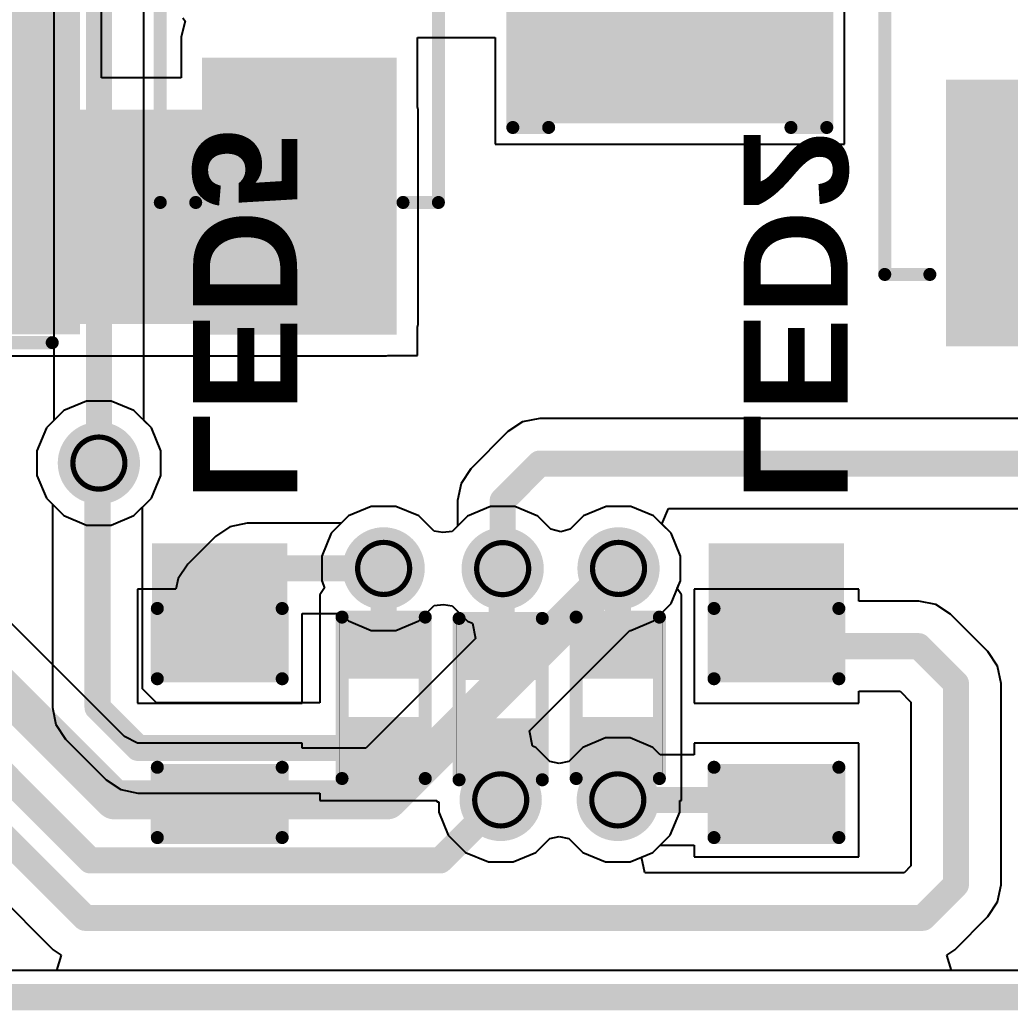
# Model space of a CAD drawing. Header units: inches. Extents: x -46 to 312, y 0 to 111.
# Drawn here: x -16.89 to -7.22, y -0.13 to 9.54 of the extents above; entities that cross this region are included whole.
import ezdxf

# ---------------------------------------------------------------- set-up
doc = ezdxf.new("R2010")
doc.units = ezdxf.units.IN
for name, color, linetype in [('Board Outline', 216, 'Continuous'), ('Bottom Layer', 5, 'Continuous'), ('Bottom Overlay', 54, 'Continuous'), ('Bottom Paste', 16, 'Continuous'), ('Bottom Solder', 6, 'Continuous'), ('Drill Drawing', 1, 'Continuous'), ('Top Layer', 1, 'Continuous'), ('Top Overlay', 2, 'Continuous'), ('Top Paste', 8, 'Continuous'), ('Top Solder', 216, 'Continuous'), ('Via Holes', 16, 'Continuous')]:
    doc.layers.add(name, color=color, linetype=linetype)
doc.styles.add('Arial_Bold', font='', dxfattribs={"height": 0.2})
doc.styles.get('Arial_Bold').set_extended_font_data('Arial', bold=True)

# ---------------------------------------------------------------- blocks, each defined once
blk = doc.blocks.new('CASE_D_10')
at = {"layer": 'Top Layer'}
for points in [[(-4.24999912, 1.44999964), (-1.84999884, 1.44999964), (-1.84999884, -1.44999964), (-4.24999912, -1.44999964)], [(1.84999884, 1.44999964), (4.24999912, 1.44999964), (4.24999912, -1.44999964), (1.84999884, -1.44999964)]]:
    blk.add_hatch(color=1, dxfattribs=at).paths.add_polyline_path(points)
at = {"layer": 'Top Paste'}
for points in [[(-4.24999912, 1.44999964), (-1.84999884, 1.44999964), (-1.84999884, -1.44999964), (-4.24999912, -1.44999964)], [(1.84999884, 1.44999964), (4.24999912, 1.44999964), (4.24999912, -1.44999964), (1.84999884, -1.44999964)]]:
    blk.add_hatch(color=8, dxfattribs=at).paths.add_polyline_path(points)
at = {"layer": 'Top Solder'}
for points in [[(-4.351599119999999, 1.55159964), (-1.74839884, 1.55159964), (-1.74839884, -1.55159964), (-4.351599119999999, -1.55159964)], [(1.74839884, 1.55159964), (4.351599119999999, 1.55159964), (4.351599119999999, -1.55159964), (1.74839884, -1.55159964)]]:
    blk.add_hatch(color=216, dxfattribs=at).paths.add_polyline_path(points)
at = {"layer": 'Top Overlay', "const_width": 0.127}
for points in [[(-4.2926, 1.651), (-4.2926, 2.3876)], [(3.65000032, 2.15000078), (-3.65000032, 2.15000078)], [(-3.65000032, 1.70939968), (-3.65000032, 2.15000078)], [(3.65000032, 1.70939968), (3.65000032, 2.15000078)], [(-3.8608, 2.0066), (-4.699, 2.0066)], [(-3.65000032, -2.15000078), (-3.65000032, -1.70939968)], [(3.65000032, -2.15000078), (3.65000032, -1.70939968)], [(3.65000032, -2.15000078), (-3.65000032, -2.15000078)]]:
    blk.add_lwpolyline(points, dxfattribs=at)
at = {"layer": 'Top Overlay', "const_width": 0.0635}
for points in [[(-4.32435, 2.3876, 1), (-4.26085, 2.3876, 1)], [(-3.681750319999999, 2.15000078, 1), (-3.61825032, 2.15000078, 1)], [(-3.681750319999999, 2.15000078, 1), (-3.61825032, 2.15000078, 1)], [(3.61825032, 2.15000078, 1), (3.681750319999999, 2.15000078, 1)], [(3.61825032, 2.15000078, 1), (3.681750319999999, 2.15000078, 1)], [(-4.73075, 2.0066, 1), (-4.667249999999999, 2.0066, 1)], [(-3.89255, 2.0066, 1), (-3.82905, 2.0066, 1)], [(-3.681750319999999, 1.70939968, 1), (-3.61825032, 1.70939968, 1)], [(3.61825032, 1.70939968, 1), (3.681750319999999, 1.70939968, 1)], [(-4.32435, 1.651, 1), (-4.26085, 1.651, 1)], [(-3.681750319999999, -1.70939968, 1), (-3.61825032, -1.70939968, 1)], [(3.61825032, -1.70939968, 1), (3.681750319999999, -1.70939968, 1)], [(-3.681750319999999, -2.15000078, 1), (-3.61825032, -2.15000078, 1)], [(-3.681750319999999, -2.15000078, 1), (-3.61825032, -2.15000078, 1)], [(3.61825032, -2.15000078, 1), (3.681750319999999, -2.15000078, 1)], [(3.61825032, -2.15000078, 1), (3.681750319999999, -2.15000078, 1)]]:
    blk.add_lwpolyline(points, format="xyb", close=True, dxfattribs=at)
blk = doc.blocks.new('R___0402_12')
at = {"layer": 'Top Layer'}
for points in [[(-0.6985, -0.3175), (-0.6985, 0.3174999999999999), (-0.2413000000000001, 0.3175), (-0.2412999999999999, -0.3174999999999999)], [(0.2413000000000001, -0.3175), (0.2412999999999999, 0.3174999999999999), (0.6985, 0.3175), (0.6985, -0.3174999999999999)]]:
    blk.add_hatch(color=1, dxfattribs=at).paths.add_polyline_path(points)
at = {"layer": 'Top Paste'}
for points in [[(-0.6985, -0.3175), (-0.6985, 0.3174999999999999), (-0.2413000000000001, 0.3175), (-0.2412999999999999, -0.3174999999999999)], [(0.2413000000000001, -0.3175), (0.2412999999999999, 0.3174999999999999), (0.6985, 0.3175), (0.6985, -0.3174999999999999)]]:
    blk.add_hatch(color=8, dxfattribs=at).paths.add_polyline_path(points)
at = {"layer": 'Top Solder'}
for points in [[(-0.75350116, -0.3725011600000001), (-0.75350116, 0.3725011599999999), (-0.18629884, 0.3725011600000001), (-0.1862988399999999, -0.3725011599999999)], [(0.18629884, -0.3725011600000001), (0.1862988399999999, 0.3725011599999999), (0.75350116, 0.3725011600000001), (0.75350116, -0.3725011599999999)]]:
    blk.add_hatch(color=216, dxfattribs=at).paths.add_polyline_path(points)
at = {"layer": 'Top Overlay'}
for points, const_width in [([(-0.7874, -0.4064), (-0.7874, 0.4064)], 0.127), ([(0.7874, 0.4064), (-0.7874, 0.4064)], 0.127), ([(0.7874, -0.4064), (0.7874, 0.4064)], 0.127), ([(0.7874, -0.4064), (-0.7874, -0.4064)], 0.127), ([(0.8128, -0.4318), (-0.8128, -0.4318)], 0.0032258)]:
    blk.add_lwpolyline(points, dxfattribs=dict(at, const_width=const_width))
for points, const_width in [([(-0.8191499999999999, 0.4064, 1), (-0.7556499999999999, 0.4064, 1)], 0.0635), ([(-0.8191499999999999, 0.4064, 1), (-0.7556499999999999, 0.4064, 1)], 0.0635), ([(0.7556499999999999, 0.4064, 1), (0.8191499999999999, 0.4064, 1)], 0.0635), ([(0.7556499999999999, 0.4064, 1), (0.8191499999999999, 0.4064, 1)], 0.0635), ([(-0.8191499999999999, -0.4064, 1), (-0.7556499999999999, -0.4064, 1)], 0.0635), ([(-0.8191499999999999, -0.4064, 1), (-0.7556499999999999, -0.4064, 1)], 0.0635), ([(0.7556499999999999, -0.4064, 1), (0.8191499999999999, -0.4064, 1)], 0.0635), ([(0.7556499999999999, -0.4064, 1), (0.8191499999999999, -0.4064, 1)], 0.0635), ([(-0.81360518, -0.4318, 1), (-0.8119948199999999, -0.4318, 1)], 0.0016129), ([(0.8119948199999999, -0.4318, 1), (0.81360518, -0.4318, 1)], 0.0016129)]:
    blk.add_lwpolyline(points, format="xyb", close=True, dxfattribs=dict(at, const_width=const_width))
blk = doc.blocks.new('R___0402_30')
at = {"layer": 'Top Layer'}
for points in [[(-0.6985, -0.3175), (-0.6985, 0.3175), (-0.2412999999999999, 0.3175), (-0.2413, -0.3175)], [(0.2412999999999999, -0.3175), (0.2413, 0.3175), (0.6985, 0.3175), (0.6985, -0.3175)]]:
    blk.add_hatch(color=1, dxfattribs=at).paths.add_polyline_path(points)
at = {"layer": 'Top Paste'}
for points in [[(-0.6985, -0.3175), (-0.6985, 0.3175), (-0.2412999999999999, 0.3175), (-0.2413, -0.3175)], [(0.2412999999999999, -0.3175), (0.2413, 0.3175), (0.6985, 0.3175), (0.6985, -0.3175)]]:
    blk.add_hatch(color=8, dxfattribs=at).paths.add_polyline_path(points)
at = {"layer": 'Top Solder'}
for points in [[(-0.75350116, -0.37250116), (-0.75350116, 0.37250116), (-0.1862988399999999, 0.37250116), (-0.18629884, -0.37250116)], [(0.1862988399999999, -0.37250116), (0.18629884, 0.37250116), (0.75350116, 0.37250116), (0.75350116, -0.37250116)]]:
    blk.add_hatch(color=216, dxfattribs=at).paths.add_polyline_path(points)
at = {"layer": 'Top Overlay'}
for points, const_width in [([(-0.7874, 0.4064), (0.7874, 0.4064)], 0.127), ([(-0.7874, 0.4064), (-0.7874, -0.4064)], 0.127), ([(0.7874, 0.4064), (0.7874, -0.4064)], 0.127), ([(-0.7874, -0.4064), (0.7874, -0.4064)], 0.127), ([(-0.8128, -0.4318), (0.8128, -0.4318)], 0.0032258)]:
    blk.add_lwpolyline(points, dxfattribs=dict(at, const_width=const_width))
for points, const_width in [([(-0.8191499999999999, 0.4064, 1), (-0.7556499999999999, 0.4064, 1)], 0.0635), ([(-0.8191499999999999, 0.4064, 1), (-0.7556499999999999, 0.4064, 1)], 0.0635), ([(0.7556499999999999, 0.4064, 1), (0.8191499999999999, 0.4064, 1)], 0.0635), ([(0.7556499999999999, 0.4064, 1), (0.8191499999999999, 0.4064, 1)], 0.0635), ([(-0.8191499999999999, -0.4064, 1), (-0.7556499999999999, -0.4064, 1)], 0.0635), ([(-0.8191499999999999, -0.4064, 1), (-0.7556499999999999, -0.4064, 1)], 0.0635), ([(0.7556499999999999, -0.4064, 1), (0.8191499999999999, -0.4064, 1)], 0.0635), ([(0.7556499999999999, -0.4064, 1), (0.8191499999999999, -0.4064, 1)], 0.0635), ([(-0.81360518, -0.4318, 1), (-0.8119948199999999, -0.4318, 1)], 0.0016129), ([(0.8119948199999999, -0.4318, 1), (0.81360518, -0.4318, 1)], 0.0016129)]:
    blk.add_lwpolyline(points, format="xyb", close=True, dxfattribs=dict(at, const_width=const_width))
blk = doc.blocks.new('R___0402_32')
at = {"layer": 'Top Layer'}
for points in [[(-0.6985, -0.3175), (-0.6985, 0.3174999999999999), (-0.2413000000000001, 0.3175), (-0.2412999999999999, -0.3174999999999999)], [(0.2413000000000001, -0.3175), (0.2412999999999999, 0.3174999999999999), (0.6985, 0.3175), (0.6985, -0.3174999999999999)]]:
    blk.add_hatch(color=1, dxfattribs=at).paths.add_polyline_path(points)
at = {"layer": 'Top Paste'}
for points in [[(-0.6985, -0.3175), (-0.6985, 0.3174999999999999), (-0.2413000000000001, 0.3175), (-0.2412999999999999, -0.3174999999999999)], [(0.2413000000000001, -0.3175), (0.2412999999999999, 0.3174999999999999), (0.6985, 0.3175), (0.6985, -0.3174999999999999)]]:
    blk.add_hatch(color=8, dxfattribs=at).paths.add_polyline_path(points)
at = {"layer": 'Top Solder'}
for points in [[(-0.75350116, -0.3725011600000001), (-0.75350116, 0.3725011599999999), (-0.18629884, 0.3725011600000001), (-0.1862988399999999, -0.3725011599999999)], [(0.18629884, -0.3725011600000001), (0.1862988399999999, 0.3725011599999999), (0.75350116, 0.3725011600000001), (0.75350116, -0.3725011599999999)]]:
    blk.add_hatch(color=216, dxfattribs=at).paths.add_polyline_path(points)
at = {"layer": 'Top Overlay'}
for points, const_width in [([(-0.7874, -0.4064), (-0.7874, 0.4064)], 0.127), ([(0.7874, 0.4064), (-0.7874, 0.4064)], 0.127), ([(0.7874, -0.4064), (0.7874, 0.4064)], 0.127), ([(0.7874, -0.4064), (-0.7874, -0.4064)], 0.127), ([(0.8128, -0.4318), (-0.8128, -0.4318)], 0.0032258)]:
    blk.add_lwpolyline(points, dxfattribs=dict(at, const_width=const_width))
for points, const_width in [([(-0.8191499999999999, 0.4064, 1), (-0.7556499999999999, 0.4064, 1)], 0.0635), ([(-0.8191499999999999, 0.4064, 1), (-0.7556499999999999, 0.4064, 1)], 0.0635), ([(0.7556499999999999, 0.4064, 1), (0.8191499999999999, 0.4064, 1)], 0.0635), ([(0.7556499999999999, 0.4064, 1), (0.8191499999999999, 0.4064, 1)], 0.0635), ([(-0.8191499999999999, -0.4064, 1), (-0.7556499999999999, -0.4064, 1)], 0.0635), ([(-0.8191499999999999, -0.4064, 1), (-0.7556499999999999, -0.4064, 1)], 0.0635), ([(0.7556499999999999, -0.4064, 1), (0.8191499999999999, -0.4064, 1)], 0.0635), ([(0.7556499999999999, -0.4064, 1), (0.8191499999999999, -0.4064, 1)], 0.0635), ([(-0.81360518, -0.4318, 1), (-0.8119948199999999, -0.4318, 1)], 0.0016129), ([(0.8119948199999999, -0.4318, 1), (0.81360518, -0.4318, 1)], 0.0016129)]:
    blk.add_lwpolyline(points, format="xyb", close=True, dxfattribs=dict(at, const_width=const_width))
blk = doc.blocks.new('LED_0603_B_38')
at = {"layer": 'Bottom Layer'}
for points in [[(-0.999998, 0.5000002699999999), (-0.499999, 0.5000002699999999), (-0.499999, -0.5000002699999999), (-0.999998, -0.5000002699999999)], [(0.50000154, 0.5000002699999999), (1.00000054, 0.5000002699999999), (1.00000054, -0.5000002699999999), (0.50000154, -0.5000002699999999)]]:
    blk.add_hatch(color=5, dxfattribs=at).paths.add_polyline_path(points)
at = {"layer": 'Bottom Overlay'}
blk.add_hatch(color=54, dxfattribs=at).paths.add_polyline_path([(1.11758476, -0.66039746), (1.75257968, -0.66039746), (1.75257968, 0.66040254), (1.11758476, 0.66040254)])
at = {"layer": 'Bottom Paste'}
for points in [[(-0.999998, 0.5000002699999999), (-0.499999, 0.5000002699999999), (-0.499999, -0.5000002699999999), (-0.999998, -0.5000002699999999)], [(0.50000154, 0.5000002699999999), (1.00000054, 0.5000002699999999), (1.00000054, -0.5000002699999999), (0.50000154, -0.5000002699999999)]]:
    blk.add_hatch(color=16, dxfattribs=at).paths.add_polyline_path(points)
at = {"layer": 'Bottom Solder'}
for points in [[(-1.101598, 0.6016002699999999), (-0.398399, 0.6016002699999999), (-0.398399, -0.6016002699999999), (-1.101598, -0.6016002699999999)], [(0.39840154, 0.6016002699999999), (1.10160054, 0.6016002699999999), (1.10160054, -0.6016002699999999), (0.39840154, -0.6016002699999999)]]:
    blk.add_hatch(color=6, dxfattribs=at).paths.add_polyline_path(points)
at = {"layer": 'Bottom Overlay', "const_width": 0.127}
for points in [[(-1.1176, 0.6096), (-0.4318, 0.6096)], [(-1.1176, 0.6096), (-1.1176, -0.6096)], [(0.4318, 0.6096), (1.11760254, 0.6096)], [(1.11760254, 0.6096), (1.11760254, -0.6096)], [(-1.1176, -0.6096), (-0.4318, -0.6096)], [(0.4318, -0.6096), (1.11760254, -0.6096)]]:
    blk.add_lwpolyline(points, dxfattribs=at)
at = {"layer": 'Bottom Overlay', "const_width": 0.0635}
for points in [[(-1.14935, 0.6096, 1), (-1.08585, 0.6096, 1)], [(-1.14935, 0.6096, 1), (-1.08585, 0.6096, 1)], [(-0.46355, 0.6096, 1), (-0.40005, 0.6096, 1)], [(0.40005, 0.6096, 1), (0.46355, 0.6096, 1)], [(1.08585254, 0.6096, 1), (1.14935254, 0.6096, 1)], [(1.08585254, 0.6096, 1), (1.14935254, 0.6096, 1)], [(-1.14935, -0.6096, 1), (-1.08585, -0.6096, 1)], [(-1.14935, -0.6096, 1), (-1.08585, -0.6096, 1)], [(-0.46355, -0.6096, 1), (-0.40005, -0.6096, 1)], [(0.40005, -0.6096, 1), (0.46355, -0.6096, 1)], [(1.08585254, -0.6096, 1), (1.14935254, -0.6096, 1)], [(1.08585254, -0.6096, 1), (1.14935254, -0.6096, 1)]]:
    blk.add_lwpolyline(points, format="xyb", close=True, dxfattribs=at)
blk = doc.blocks.new('LED_0603_B_41')
at = {"layer": 'Bottom Layer'}
for points in [[(-0.999998, 0.5000002699999999), (-0.499999, 0.5000002699999999), (-0.499999, -0.5000002699999999), (-0.999998, -0.5000002699999999)], [(0.50000154, 0.5000002699999999), (1.00000054, 0.5000002699999999), (1.00000054, -0.5000002699999999), (0.50000154, -0.5000002699999999)]]:
    blk.add_hatch(color=5, dxfattribs=at).paths.add_polyline_path(points)
at = {"layer": 'Bottom Overlay'}
blk.add_hatch(color=54, dxfattribs=at).paths.add_polyline_path([(1.11759492, -0.66040762), (1.75258984, -0.66040762), (1.75258984, 0.66039238), (1.11759492, 0.66039238)])
at = {"layer": 'Bottom Paste'}
for points in [[(-0.999998, 0.5000002699999999), (-0.499999, 0.5000002699999999), (-0.499999, -0.5000002699999999), (-0.999998, -0.5000002699999999)], [(0.50000154, 0.5000002699999999), (1.00000054, 0.5000002699999999), (1.00000054, -0.5000002699999999), (0.50000154, -0.5000002699999999)]]:
    blk.add_hatch(color=16, dxfattribs=at).paths.add_polyline_path(points)
at = {"layer": 'Bottom Solder'}
for points in [[(-1.101598, 0.6016002699999999), (-0.398399, 0.6016002699999999), (-0.398399, -0.6016002699999999), (-1.101598, -0.6016002699999999)], [(0.39840154, 0.6016002699999999), (1.10160054, 0.6016002699999999), (1.10160054, -0.6016002699999999), (0.39840154, -0.6016002699999999)]]:
    blk.add_hatch(color=6, dxfattribs=at).paths.add_polyline_path(points)
at = {"layer": 'Bottom Overlay', "const_width": 0.127}
for points in [[(-1.1176, 0.6096), (-0.4318, 0.6096)], [(-1.1176, 0.6096), (-1.1176, -0.6096)], [(0.4318, 0.6096), (1.11760254, 0.6096)], [(1.11760254, 0.6096), (1.11760254, -0.6096)], [(-1.1176, -0.6096), (-0.4318, -0.6096)], [(0.4318, -0.6096), (1.11760254, -0.6096)]]:
    blk.add_lwpolyline(points, dxfattribs=at)
at = {"layer": 'Bottom Overlay', "const_width": 0.0635}
for points in [[(-1.14935, 0.6096, 1), (-1.08585, 0.6096, 1)], [(-1.14935, 0.6096, 1), (-1.08585, 0.6096, 1)], [(-0.46355, 0.6096, 1), (-0.40005, 0.6096, 1)], [(0.40005, 0.6096, 1), (0.46355, 0.6096, 1)], [(1.08585254, 0.6096, 1), (1.14935254, 0.6096, 1)], [(1.08585254, 0.6096, 1), (1.14935254, 0.6096, 1)], [(-1.14935, -0.6096, 1), (-1.08585, -0.6096, 1)], [(-1.14935, -0.6096, 1), (-1.08585, -0.6096, 1)], [(-0.46355, -0.6096, 1), (-0.40005, -0.6096, 1)], [(0.40005, -0.6096, 1), (0.46355, -0.6096, 1)], [(1.08585254, -0.6096, 1), (1.14935254, -0.6096, 1)], [(1.08585254, -0.6096, 1), (1.14935254, -0.6096, 1)]]:
    blk.add_lwpolyline(points, format="xyb", close=True, dxfattribs=at)
blk = doc.blocks.new('SPH4012H4R7MT_44')
at = {"layer": 'Top Layer'}
for points in [[(-2.04999717, 1.85000011), (-0.94999683, 1.85000011), (-0.94999683, -1.85000011), (-2.04999717, -1.85000011)], [(0.95000191, 1.85000011), (2.05000225, 1.85000011), (2.05000225, -1.85000011), (0.95000191, -1.85000011)]]:
    blk.add_hatch(color=1, dxfattribs=at).paths.add_polyline_path(points)
at = {"layer": 'Top Paste'}
for points in [[(-2.04999717, 1.85000011), (-0.94999683, 1.85000011), (-0.94999683, -1.85000011), (-2.04999717, -1.85000011)], [(0.95000191, 1.85000011), (2.05000225, 1.85000011), (2.05000225, -1.85000011), (0.95000191, -1.85000011)]]:
    blk.add_hatch(color=8, dxfattribs=at).paths.add_polyline_path(points)
at = {"layer": 'Top Solder'}
for points in [[(-2.15159717, 1.95160011), (-0.8483968299999999, 1.95160011), (-0.8483968299999999, -1.95160011), (-2.15159717, -1.95160011)], [(0.8484019099999999, 1.95160011), (2.15160225, 1.95160011), (2.15160225, -1.95160011), (0.8484019099999999, -1.95160011)]]:
    blk.add_hatch(color=216, dxfattribs=at).paths.add_polyline_path(points)
at = {"layer": 'Top Overlay', "const_width": 0.127}
for points in [[(-1.87959746, 2.032), (1.87960254, 2.032)], [(-1.87959746, -2.032), (1.87960254, -2.032)]]:
    blk.add_lwpolyline(points, dxfattribs=at)
at = {"layer": 'Top Overlay', "const_width": 0.0635}
for points in [[(-1.91134746, 2.032, 1), (-1.84784746, 2.032, 1)], [(1.84785254, 2.032, 1), (1.91135254, 2.032, 1)], [(-1.91134746, -2.032, 1), (-1.84784746, -2.032, 1)], [(1.84785254, -2.032, 1), (1.91135254, -2.032, 1)]]:
    blk.add_lwpolyline(points, format="xyb", close=True, dxfattribs=at)
blk = doc.blocks.new('SMA_DO_214AC__48')
at = {"layer": 'Top Layer'}
for points in [[(-2.69999841, 1.39999974), (-1.09999907, 1.39999974), (-1.09999907, -1.39999974), (-2.69999841, -1.39999974)], [(1.10000161, 1.39999974), (2.70000095, 1.39999974), (2.70000095, -1.39999974), (1.10000161, -1.39999974)]]:
    blk.add_hatch(color=1, dxfattribs=at).paths.add_polyline_path(points)
at = {"layer": 'Top Overlay'}
blk.add_hatch(color=2, dxfattribs=at).paths.add_polyline_path([(-3.99198846, -1.59993076), (-2.82499054, -1.59993076), (-2.82499054, 1.60006792), (-3.99198846, 1.60006792)])
at = {"layer": 'Top Paste'}
for points in [[(-2.69999841, 1.39999974), (-1.09999907, 1.39999974), (-1.09999907, -1.39999974), (-2.69999841, -1.39999974)], [(1.10000161, 1.39999974), (2.70000095, 1.39999974), (2.70000095, -1.39999974), (1.10000161, -1.39999974)]]:
    blk.add_hatch(color=8, dxfattribs=at).paths.add_polyline_path(points)
at = {"layer": 'Top Solder'}
for points in [[(-2.80159841, 1.50159974), (-0.99839907, 1.50159974), (-0.99839907, -1.50159974), (-2.80159841, -1.50159974)], [(0.9984016099999999, 1.50159974), (2.80160095, 1.50159974), (2.80160095, -1.50159974), (0.9984016099999999, -1.50159974)]]:
    blk.add_hatch(color=216, dxfattribs=at).paths.add_polyline_path(points)
at = {"layer": 'Top Overlay', "const_width": 0.127}
for points in [[(2.84229048, 1.53270966), (-2.98315126, 1.53270966)], [(2.84229048, 1.18270782), (2.84229048, 1.53270966)], [(2.84229048, -1.53270966), (2.84229048, -1.18270782)], [(2.84229048, -1.53270966), (-2.98315126, -1.53270966)]]:
    blk.add_lwpolyline(points, dxfattribs=at)
at = {"layer": 'Top Overlay', "const_width": 0.0635}
for points in [[(-3.01490126, 1.53270966, 1), (-2.95140126, 1.53270966, 1)], [(2.81054048, 1.53270966, 1), (2.87404048, 1.53270966, 1)], [(2.81054048, 1.53270966, 1), (2.87404048, 1.53270966, 1)], [(2.81054048, 1.18270782, 1), (2.87404048, 1.18270782, 1)], [(2.81054048, -1.18270782, 1), (2.87404048, -1.18270782, 1)], [(-3.01490126, -1.53270966, 1), (-2.95140126, -1.53270966, 1)], [(2.81054048, -1.53270966, 1), (2.87404048, -1.53270966, 1)], [(2.81054048, -1.53270966, 1), (2.87404048, -1.53270966, 1)]]:
    blk.add_lwpolyline(points, format="xyb", close=True, dxfattribs=at)
blk = doc.blocks.new('SMA_50')
at = {"layer": 'Top Layer'}
for points in [[(-3.24999858, 0.84999957), (-0.7499985, 0.84999957), (-0.7499985, -0.84999957), (-3.24999858, -0.84999957)], [(0.75000104, 0.84999957), (3.25000112, 0.84999957), (3.25000112, -0.84999957), (0.75000104, -0.84999957)]]:
    blk.add_hatch(color=1, dxfattribs=at).paths.add_polyline_path(points)
at = {"layer": 'Top Overlay'}
for points in [[(-4.444949199999999, -1.42160752), (-3.27795128, -1.42160752), (-3.27795128, 1.42192248), (-4.444949199999999, 1.42192248)], [(-3.299927359999999, 0.92396564), (-2.59592572, 0.92396564), (-2.59592572, 1.42185136), (-3.299927359999999, 1.42185136)], [(-3.299927359999999, -1.421892), (-2.59592572, -1.421892), (-2.59592572, -0.92400628), (-3.299927359999999, -0.92400628)]]:
    blk.add_hatch(color=2, dxfattribs=at).paths.add_polyline_path(points)
at = {"layer": 'Top Paste'}
for points in [[(-3.24999858, 0.84999957), (-0.7499985, 0.84999957), (-0.7499985, -0.84999957), (-3.24999858, -0.84999957)], [(0.75000104, 0.84999957), (3.25000112, 0.84999957), (3.25000112, -0.84999957), (0.75000104, -0.84999957)]]:
    blk.add_hatch(color=8, dxfattribs=at).paths.add_polyline_path(points)
at = {"layer": 'Top Solder'}
for points in [[(-3.35159858, 0.95159957), (-0.6483985, 0.95159957), (-0.6483985, -0.95159957), (-3.35159858, -0.95159957)], [(0.64840104, 0.95159957), (3.35160112, 0.95159957), (3.35160112, -0.95159957), (0.64840104, -0.95159957)]]:
    blk.add_hatch(color=216, dxfattribs=at).paths.add_polyline_path(points)
at = {"layer": 'Top Overlay', "const_width": 0.127}
for points in [[(2.06121, 1.35770874), (-2.65811, 1.35770874)], [(2.06121, 1.01219), (2.06121, 1.35770874)], [(2.06121, -1.35770874), (2.06121, -1.01219)], [(2.06121, -1.35770874), (-2.65811, -1.35770874)]]:
    blk.add_lwpolyline(points, dxfattribs=at)
at = {"layer": 'Top Overlay', "const_width": 0.0635}
for points in [[(-2.68986, 1.35770874, 1), (-2.62636, 1.35770874, 1)], [(2.02946, 1.35770874, 1), (2.09296, 1.35770874, 1)], [(2.02946, 1.35770874, 1), (2.09296, 1.35770874, 1)], [(2.02946, 1.01219, 1), (2.09296, 1.01219, 1)], [(2.02946, -1.01219, 1), (2.09296, -1.01219, 1)], [(-2.68986, -1.35770874, 1), (-2.62636, -1.35770874, 1)], [(2.02946, -1.35770874, 1), (2.09296, -1.35770874, 1)], [(2.02946, -1.35770874, 1), (2.09296, -1.35770874, 1)]]:
    blk.add_lwpolyline(points, format="xyb", close=True, dxfattribs=at)

msp = doc.modelspace()

# ---------------------------------------------------------------- hatches: boundary and pattern name
at = {"layer": 'Bottom Layer'}
h = msp.add_hatch(color=5, dxfattribs=at)
edge = h.paths.add_edge_path()
edge.add_arc((-16.11548212, 5.21135356), 0.2999994, 0, 360)
h = msp.add_hatch(color=5, dxfattribs=at)
edge = h.paths.add_edge_path()
edge.add_arc((-13.335, 4.18338508), 0.2999994, 0, 360)
h = msp.add_hatch(color=5, dxfattribs=at)
edge = h.paths.add_edge_path()
edge.add_arc((-12.17290428, 4.18143436), 0.2999994, 0, 360)
h = msp.add_hatch(color=5, dxfattribs=at)
edge = h.paths.add_edge_path()
edge.add_arc((-11.04159844, 4.18338508), 0.2999994, 0, 360)
h = msp.add_hatch(color=5, dxfattribs=at)
edge = h.paths.add_edge_path()
edge.add_arc((-12.192, 1.92491868), 0.2999994, 0, 360)
h = msp.add_hatch(color=5, dxfattribs=at)
edge = h.paths.add_edge_path()
edge.add_arc((-11.04890348, 1.92491868), 0.2999994, 0, 360)
at = {"layer": 'Bottom Solder'}
h = msp.add_hatch(color=6, dxfattribs=at)
edge = h.paths.add_edge_path()
edge.add_arc((-16.11548212, 5.21135356), 0.4015993999999999, 0, 360)
h = msp.add_hatch(color=6, dxfattribs=at)
edge = h.paths.add_edge_path()
edge.add_arc((-13.335, 4.18338508), 0.4015993999999999, 0, 360)
h = msp.add_hatch(color=6, dxfattribs=at)
edge = h.paths.add_edge_path()
edge.add_arc((-12.17290428, 4.18143436), 0.4015993999999999, 0, 360)
h = msp.add_hatch(color=6, dxfattribs=at)
edge = h.paths.add_edge_path()
edge.add_arc((-11.04159844, 4.18338508), 0.4015993999999999, 0, 360)
h = msp.add_hatch(color=6, dxfattribs=at)
edge = h.paths.add_edge_path()
edge.add_arc((-12.192, 1.92491868), 0.4015993999999999, 0, 360)
h = msp.add_hatch(color=6, dxfattribs=at)
edge = h.paths.add_edge_path()
edge.add_arc((-11.04890348, 1.92491868), 0.4015993999999999, 0, 360)
at = {"layer": 'Top Layer'}
for points in [[(-17.88261346, 6.56830538), (-16.40059966, 6.56830538), (-16.40059966, 11.76596326), (-17.88261346, 11.76596326)], [(-7.742174, 6.454978199999999), (4.74292676, 6.454978199999999), (4.74292676, 8.85202192), (-7.742174, 8.85202192)], [(-17.88261346, 6.56830538), (-13.30800234, 6.56830538), (-13.30800234, 8.65890318), (-17.88261346, 8.65890318)]]:
    msp.add_hatch(color=1, dxfattribs=at).paths.add_polyline_path(points)
h = msp.add_hatch(color=1, dxfattribs=at)
edge = h.paths.add_edge_path()
edge.add_arc((-16.11548212, 5.21135356), 0.2999994, 0, 360)
h = msp.add_hatch(color=1, dxfattribs=at)
edge = h.paths.add_edge_path()
edge.add_arc((-13.335, 4.18338508), 0.2999994, 0, 360)
h = msp.add_hatch(color=1, dxfattribs=at)
edge = h.paths.add_edge_path()
edge.add_arc((-12.17290428, 4.18143436), 0.2999994, 0, 360)
h = msp.add_hatch(color=1, dxfattribs=at)
edge = h.paths.add_edge_path()
edge.add_arc((-11.04159844, 4.18338508), 0.2999994, 0, 360)
h = msp.add_hatch(color=1, dxfattribs=at)
edge = h.paths.add_edge_path()
edge.add_arc((-12.192, 1.92491868), 0.2999994, 0, 360)
h = msp.add_hatch(color=1, dxfattribs=at)
edge = h.paths.add_edge_path()
edge.add_arc((-11.04890348, 1.92491868), 0.2999994, 0, 360)
at = {"layer": 'Top Solder'}
h = msp.add_hatch(color=216, dxfattribs=at)
edge = h.paths.add_edge_path()
edge.add_arc((-16.11548212, 5.21135356), 0.4015993999999999, 0, 360)
h = msp.add_hatch(color=216, dxfattribs=at)
edge = h.paths.add_edge_path()
edge.add_arc((-13.335, 4.18338508), 0.4015993999999999, 0, 360)
h = msp.add_hatch(color=216, dxfattribs=at)
edge = h.paths.add_edge_path()
edge.add_arc((-12.17290428, 4.18143436), 0.4015993999999999, 0, 360)
h = msp.add_hatch(color=216, dxfattribs=at)
edge = h.paths.add_edge_path()
edge.add_arc((-11.04159844, 4.18338508), 0.4015993999999999, 0, 360)
h = msp.add_hatch(color=216, dxfattribs=at)
edge = h.paths.add_edge_path()
edge.add_arc((-12.192, 1.92491868), 0.4015993999999999, 0, 360)
h = msp.add_hatch(color=216, dxfattribs=at)
edge = h.paths.add_edge_path()
edge.add_arc((-11.04890348, 1.92491868), 0.4015993999999999, 0, 360)
at = {"layer": 'Via Holes'}
h = msp.add_hatch(color=7, dxfattribs=at)
edge = h.paths.add_edge_path()
edge.add_arc((-16.11548212, 5.21135356), 0.1499997, 0, 360)
h = msp.add_hatch(color=7, dxfattribs=at)
edge = h.paths.add_edge_path()
edge.add_arc((-13.335, 4.18338508), 0.1499997, 0, 360)
h = msp.add_hatch(color=7, dxfattribs=at)
edge = h.paths.add_edge_path()
edge.add_arc((-12.17290428, 4.18143436), 0.1499997, 0, 360)
h = msp.add_hatch(color=7, dxfattribs=at)
edge = h.paths.add_edge_path()
edge.add_arc((-11.04159844, 4.18338508), 0.1499997, 0, 360)
h = msp.add_hatch(color=7, dxfattribs=at)
edge = h.paths.add_edge_path()
edge.add_arc((-12.192, 1.92491868), 0.1499997, 0, 360)
h = msp.add_hatch(color=7, dxfattribs=at)
edge = h.paths.add_edge_path()
edge.add_arc((-11.04890348, 1.92491868), 0.1499997, 0, 360)

# ---------------------------------------------------------------- linework, layer by layer
at = {"layer": 'Board Outline', "const_width": 0.254}
msp.add_lwpolyline([(-40.99998658, 2.54e-05), (-1.27e-05, 1.27e-05)], dxfattribs=at)
at = {"layer": 'Bottom Layer'}
for p, q in [((-15.67522392, 5.626412419999999), (-15.67522392, 10.78224158)), ((-16.55574032, 10.59987974), (-16.55574032, 5.626412419999999)), ((-16.55574032, 5.626412419999999), (-16.62820652, 5.553946219999999)), ((-15.60275772, 5.553946219999999), (-15.67522392, 5.626412419999999)), ((-11.97948074, 5.61374544), (-12.12231002, 5.51831002)), ((-11.811, 5.6472582), (-11.97948074, 5.61374544)), ((-4.56400154, 5.6472582), (-11.811, 5.6472582)), ((-16.62820652, 5.553946219999999), (-16.72028152, 5.33165558)), ((-15.51068272, 5.33165558), (-15.60275772, 5.553946219999999)), ((-12.12231002, 5.51831002), (-12.4842143, 5.156405739999999)), ((-16.72028152, 5.33165558), (-16.72028152, 5.09105154)), ((-15.51068272, 5.09105154), (-15.51068272, 5.33165558)), ((-12.4842143, 5.156405739999999), (-12.57964972, 5.013576459999999)), ((-16.72028152, 5.09105154), (-16.62820652, 4.8687609)), ((-15.60275772, 4.8687609), (-15.51068272, 5.09105154)), ((-12.57964972, 5.013576459999999), (-12.61316248, 4.84509572)), ((-16.62820652, 4.8687609), (-16.45807478, 4.698629159999999)), ((-15.77288946, 4.698629159999999), (-15.60275772, 4.8687609)), ((-12.61316248, 4.84509572), (-12.61316248, 4.596493219999999)), ((-13.45530202, 4.788184479999999), (-13.67759266, 4.69610948)), ((-13.21469798, 4.788184479999999), (-13.45530202, 4.788184479999999)), ((-12.99240734, 4.69610948), (-13.21469798, 4.788184479999999)), ((-10.6172381, 4.6143418), (-10.55411148, 4.7667418)), ((-10.55411148, 4.7667418), (-4.74636338, 4.7667418)), ((-16.45807478, 4.698629159999999), (-16.23578414, 4.60655416)), ((-15.9951801, 4.60655416), (-15.77288946, 4.698629159999999)), ((-13.67759266, 4.69610948), (-13.75005886, 4.62364328)), ((-12.84172184, 4.54542398), (-12.99240734, 4.69610948)), ((-16.23578414, 4.60655416), (-15.9951801, 4.60655416)), ((-14.835505, 4.59013052), (-14.97833428, 4.494695099999999)), ((-14.66702426, 4.62364328), (-14.835505, 4.59013052)), ((-13.75005886, 4.62364328), (-14.66702426, 4.62364328)), ((-12.75662676, 4.5337603), (-12.84172184, 4.54542398)), ((-12.61316248, 4.596493219999999), (-12.66503944, 4.54461626)), ((-10.52887404, 4.525977739999999), (-10.6172381, 4.6143418)), ((-14.97833428, 4.494695099999999), (-15.24651002, 4.22651936)), ((-12.66503944, 4.54461626), (-12.75662676, 4.5337603)), ((-10.43679904, 4.303687099999999), (-10.52887404, 4.525977739999999)), ((-10.43679904, 4.063083059999999), (-10.43679904, 4.303687099999999)), ((-15.24651002, 4.22651936), (-15.34194544, 4.08369008)), ((-15.34194544, 4.08369008), (-15.36261088, 3.97979392)), ((-10.52887404, 3.84079242), (-10.43679904, 4.063083059999999)), ((-15.86668658, 2.54187452), (-17.32095596, 3.9961439)), ((-15.36261088, 3.97979392), (-15.739999, 3.97979392)), ((-15.739999, 3.97979392), (-15.739999, 2.87019492)), ((-8.694800999999998, 3.979798999999999), (-10.304399, 3.979798999999999)), ((-10.304399, 3.979798999999999), (-10.304399, 2.8702)), ((-8.694800999999998, 3.865257699999999), (-8.694800999999998, 3.979798999999999)), ((-12.99240734, 3.67066068), (-12.84286484, 3.82020318)), ((-12.84286484, 3.82020318), (-12.75127752, 3.83105914)), ((-12.75127752, 3.83105914), (-12.66618244, 3.81939546)), ((-12.66618244, 3.81939546), (-12.51549694, 3.66870996)), ((-10.69900578, 3.67066068), (-10.52887404, 3.84079242)), ((-8.1108931, 3.865257699999999), (-8.694800999999998, 3.865257699999999)), ((-7.94241236, 3.83174494), (-8.1108931, 3.865257699999999)), ((-7.79958308, 3.73630952), (-7.94241236, 3.83174494)), ((-14.130401, 2.87019492), (-14.130401, 3.74312688)), ((-14.130401, 3.74312688), (-13.75005886, 3.74312688)), ((-13.75005886, 3.74312688), (-13.67759266, 3.67066068)), ((-7.435689979999999, 3.37241642), (-7.79958308, 3.73630952)), ((-13.67759266, 3.67066068), (-13.45530202, 3.57858568)), ((-13.45530202, 3.57858568), (-13.21469798, 3.57858568)), ((-13.21469798, 3.57858568), (-12.99240734, 3.67066068)), ((-12.51549694, 3.66870996), (-12.46894382, 3.64942628)), ((-12.46894382, 3.64942628), (-12.43921058, 3.4999549)), ((-11.91063912, 2.60016244), (-10.93221588, 3.57858568)), ((-10.93221588, 3.57858568), (-10.92129642, 3.57858568)), ((-10.92129642, 3.57858568), (-10.69900578, 3.67066068)), ((-12.43921058, 3.4999549), (-13.5091678, 2.42999768)), ((-7.340254559999999, 3.22958714), (-7.435689979999999, 3.37241642)), ((-7.3067418, 3.0611064), (-7.340254559999999, 3.22958714)), ((-7.3067418, 1.09760004), (-7.3067418, 3.0611064)), ((-8.694800999999998, 2.8702), (-8.694800999999998, 2.9847413)), ((-8.694800999999998, 2.9847413), (-8.29325494, 2.9847413)), ((-8.29325494, 2.9847413), (-8.187258199999999, 2.87874456)), ((-15.739999, 2.87019492), (-14.130401, 2.87019492)), ((-10.304399, 2.8702), (-8.694800999999998, 2.8702)), ((-8.187258199999999, 2.87874456), (-8.187258199999999, 1.27996188)), ((-15.73999646, 2.47979438), (-15.86668658, 2.54187452)), ((-11.88090588, 2.45069106), (-11.91063912, 2.60016244)), ((-11.1692055, 2.52971808), (-11.39149614, 2.43764308)), ((-10.92860146, 2.52971808), (-11.1692055, 2.52971808)), ((-10.70631082, 2.43764308), (-10.92860146, 2.52971808)), ((-14.130401, 2.47979438), (-15.73999646, 2.47979438)), ((-14.130401, 2.42999768), (-14.130401, 2.47979438)), ((-13.5091678, 2.42999768), (-14.130401, 2.42999768)), ((-11.84940734, 2.43764308), (-11.88090588, 2.45069106)), ((-11.71272994, 2.30096568), (-11.84940734, 2.43764308)), ((-11.39149614, 2.43764308), (-11.52817354, 2.30096568)), ((-10.63388526, 2.36521752), (-10.70631082, 2.43764308)), ((-8.694800999999998, 2.47979946), (-10.304399, 2.47979946)), ((-10.304399, 2.47979946), (-10.304399, 2.36521752)), ((-8.694800999999998, 1.37020046), (-8.694800999999998, 2.47979946)), ((-10.304399, 2.36521752), (-10.63388526, 2.36521752)), ((-18.36993532, 2.27169472), (-16.56084318, 0.4626025799999999)), ((-11.62045174, 2.28053646), (-11.71272994, 2.30096568)), ((-11.52817354, 2.30096568), (-11.62045174, 2.28053646)), ((-10.70631082, 1.41219428), (-10.63380398, 1.48470112)), ((-10.63380398, 1.48470112), (-10.304399, 1.48470112)), ((-10.304399, 1.48470112), (-10.304399, 1.37020046)), ((-10.81645538, 1.3665708), (-10.70631082, 1.41219428)), ((-10.78614048, 1.2141708), (-10.81645538, 1.3665708)), ((-10.304399, 1.37020046), (-8.694800999999998, 1.37020046)), ((-8.187258199999999, 1.27996188), (-8.25304928, 1.2141708)), ((-8.25304928, 1.2141708), (-10.78614048, 1.2141708)), ((-7.340252019999999, 0.9291218399999999), (-7.3067418, 1.09760004)), ((-7.435689979999999, 0.7862900199999999), (-7.340252019999999, 0.9291218399999999)), ((-7.75937742, 0.4626025799999999), (-7.435689979999999, 0.7862900199999999)), ((-16.56084318, 0.4626025799999999), (-16.48418598, 0.41138094)), ((-16.48418598, 0.41138094), (-16.53041652, 0.25898094)), ((-7.836039699999999, 0.4113783999999999), (-7.75937742, 0.4626025799999999)), ((-7.78980916, 0.2589784), (-7.836039699999999, 0.4113783999999999)), ((-16.53041652, 0.25898094), (-20.98686938, 0.25898348)), ((-0.25897586, 0.25897586), (-7.78980916, 0.2589784))]:
    msp.add_line(p, q, dxfattribs=at)
for points, const_width in [([(-16.11548212, 5.21135356), (-16.11548212, 10.78224158)], 0.254), ([(-12.17290428, 4.84509572), (-11.811, 5.206999999999999)], 0.254), ([(-11.811, 5.206999999999999), (-4.56400154, 5.206999999999999)], 0.254), ([(-12.17290428, 4.18143436), (-12.17290428, 4.84509572)], 0.254), ([(-13.29998864, 1.92499488), (-11.04159844, 4.18338508)], 0.3809999999999999), ([(-14.9352, 3.91520934), (-14.66702426, 4.18338508)], 0.254), ([(-14.66702426, 4.18338508), (-13.335, 4.18338508)], 0.254), ([(-14.9352, 3.42499442), (-14.9352, 3.91520934)], 0.254), ([(-17.67804694, 3.63905292), (-15.9639889, 1.92499488)], 0.3809999999999999), ([(-9.4996, 3.4249995), (-8.1108931, 3.4249995)], 0.254), ([(-8.1108931, 3.4249995), (-7.746999999999999, 3.0611064)], 0.254), ([(-18.00871684, 3.14375292), (-16.19879412, 1.3338302)], 0.254), ([(-7.746999999999999, 1.09760004), (-7.746999999999999, 3.0611064)], 0.254), ([(-18.18757348, 2.71195292), (-16.24953316, 0.7739126)], 0.254), ([(-15.9639889, 1.92499488), (-14.9352, 1.92499488)], 0.3809999999999999), ([(-14.9352, 1.92499488), (-13.29998864, 1.92499488)], 0.3809999999999999), ([(-12.78308848, 1.3338302), (-12.192, 1.92491868)], 0.254), ([(-11.04890348, 1.92491868), (-11.04886284, 1.92495932)], 0.254), ([(-11.04886284, 1.92495932), (-9.499640639999999, 1.92495932)], 0.254), ([(-9.499640639999999, 1.92495932), (-9.4996, 1.92499996)], 0.254), ([(-16.19879412, 1.3338302), (-12.78308848, 1.3338302)], 0.254), ([(-8.07068744, 0.7739126), (-7.746999999999999, 1.09760004)], 0.254), ([(-16.24953316, 0.7739126), (-8.07068744, 0.7739126)], 0.254)]:
    msp.add_lwpolyline(points, dxfattribs=dict(at, const_width=const_width))
for points, const_width in [([(-16.17898212, 5.21135356, 1), (-16.05198212, 5.21135356, 1)], 0.127), ([(-11.8745, 5.206999999999999, 1), (-11.7475, 5.206999999999999, 1)], 0.127), ([(-11.8745, 5.206999999999999, 1), (-11.7475, 5.206999999999999, 1)], 0.127), ([(-12.23640428, 4.84509572, 1), (-12.10940428, 4.84509572, 1)], 0.127), ([(-12.23640428, 4.84509572, 1), (-12.10940428, 4.84509572, 1)], 0.127), ([(-11.13684844, 4.18338508, 1), (-10.94634844, 4.18338508, 1)], 0.1905), ([(-14.73052426, 4.18338508, 1), (-14.60352426, 4.18338508, 1)], 0.127), ([(-14.73052426, 4.18338508, 1), (-14.60352426, 4.18338508, 1)], 0.127), ([(-13.3985, 4.18338508, 1), (-13.2715, 4.18338508, 1)], 0.127), ([(-12.23640428, 4.18143436, 1), (-12.10940428, 4.18143436, 1)], 0.127), ([(-14.9987, 3.91520934, 1), (-14.8717, 3.91520934, 1)], 0.127), ([(-14.9987, 3.91520934, 1), (-14.8717, 3.91520934, 1)], 0.127), ([(-14.9987, 3.42499442, 1), (-14.8717, 3.42499442, 1)], 0.127), ([(-9.5631, 3.4249995, 1), (-9.4361, 3.4249995, 1)], 0.127), ([(-8.1743931, 3.4249995, 1), (-8.047393099999999, 3.4249995, 1)], 0.127), ([(-8.1743931, 3.4249995, 1), (-8.047393099999999, 3.4249995, 1)], 0.127), ([(-7.810499999999999, 3.0611064, 1), (-7.6835, 3.0611064, 1)], 0.127), ([(-7.810499999999999, 3.0611064, 1), (-7.6835, 3.0611064, 1)], 0.127), ([(-16.0592389, 1.92499488, 1), (-15.8687389, 1.92499488, 1)], 0.1905), ([(-16.0592389, 1.92499488, 1), (-15.8687389, 1.92499488, 1)], 0.1905), ([(-15.03045, 1.92499488, 1), (-14.83995, 1.92499488, 1)], 0.1905), ([(-15.03045, 1.92499488, 1), (-14.83995, 1.92499488, 1)], 0.1905), ([(-13.39523864, 1.92499488, 1), (-13.20473864, 1.92499488, 1)], 0.1905), ([(-13.39523864, 1.92499488, 1), (-13.20473864, 1.92499488, 1)], 0.1905), ([(-12.2555, 1.92491868, 1), (-12.1285, 1.92491868, 1)], 0.127), ([(-11.11240348, 1.92491868, 1), (-10.98540348, 1.92491868, 1)], 0.127), ([(-11.11236284, 1.92495932, 1), (-10.98536284, 1.92495932, 1)], 0.127), ([(-11.11236284, 1.92495932, 1), (-10.98536284, 1.92495932, 1)], 0.127), ([(-9.563140639999999, 1.92495932, 1), (-9.43614064, 1.92495932, 1)], 0.127), ([(-9.563140639999999, 1.92495932, 1), (-9.43614064, 1.92495932, 1)], 0.127), ([(-9.5631, 1.92499996, 1), (-9.4361, 1.92499996, 1)], 0.127), ([(-16.26229412, 1.3338302, 1), (-16.13529412, 1.3338302, 1)], 0.127), ([(-16.26229412, 1.3338302, 1), (-16.13529412, 1.3338302, 1)], 0.127), ([(-12.84658848, 1.3338302, 1), (-12.71958848, 1.3338302, 1)], 0.127), ([(-12.84658848, 1.3338302, 1), (-12.71958848, 1.3338302, 1)], 0.127), ([(-7.810499999999999, 1.09760004, 1), (-7.6835, 1.09760004, 1)], 0.127), ([(-7.810499999999999, 1.09760004, 1), (-7.6835, 1.09760004, 1)], 0.127), ([(-16.31303316, 0.7739126, 1), (-16.18603316, 0.7739126, 1)], 0.127), ([(-16.31303316, 0.7739126, 1), (-16.18603316, 0.7739126, 1)], 0.127), ([(-8.13418744, 0.7739126, 1), (-8.00718744, 0.7739126, 1)], 0.127), ([(-8.13418744, 0.7739126, 1), (-8.00718744, 0.7739126, 1)], 0.127)]:
    msp.add_lwpolyline(points, format="xyb", close=True, dxfattribs=dict(at, const_width=const_width))
at = {"layer": 'Drill Drawing'}
for points, const_width in [([(-15.86148212, 5.21135356, 1), (-16.36948212, 5.21135356, 1)], 0.0508), ([(-16.38218212, 5.21135356, 1), (-16.35678212, 5.21135356, 1)], 0.0254), ([(-15.87418212, 5.21135356, 1), (-15.84878212, 5.21135356, 1)], 0.0254), ([(-13.081, 4.18338508, 1), (-13.589, 4.18338508, 1)], 0.0508), ([(-11.91890428, 4.18143436, 1), (-12.42690428, 4.18143436, 1)], 0.0508), ([(-10.78759844, 4.18338508, 1), (-11.29559844, 4.18338508, 1)], 0.0508), ([(-13.6017, 4.18338508, 1), (-13.5763, 4.18338508, 1)], 0.0254), ([(-13.0937, 4.18338508, 1), (-13.0683, 4.18338508, 1)], 0.0254), ([(-12.43960428, 4.18143436, 1), (-12.41420428, 4.18143436, 1)], 0.0254), ([(-11.93160428, 4.18143436, 1), (-11.90620428, 4.18143436, 1)], 0.0254), ([(-11.30829844, 4.18338508, 1), (-11.28289844, 4.18338508, 1)], 0.0254), ([(-10.80029844, 4.18338508, 1), (-10.77489844, 4.18338508, 1)], 0.0254), ([(-11.938, 1.92491868, 1), (-12.446, 1.92491868, 1)], 0.0508), ([(-10.79490348, 1.92491868, 1), (-11.30290348, 1.92491868, 1)], 0.0508), ([(-12.4587, 1.92491868, 1), (-12.4333, 1.92491868, 1)], 0.0254), ([(-11.9507, 1.92491868, 1), (-11.9253, 1.92491868, 1)], 0.0254), ([(-11.31560348, 1.92491868, 1), (-11.29020348, 1.92491868, 1)], 0.0254), ([(-10.80760348, 1.92491868, 1), (-10.78220348, 1.92491868, 1)], 0.0254)]:
    msp.add_lwpolyline(points, format="xyb", close=True, dxfattribs=dict(at, const_width=const_width))
at = {"layer": 'Top Layer'}
for p, q in [((-16.08982558, 8.96967726), (-16.08982558, 11.76596326)), ((-8.83620026, 8.32360032), (-8.83620026, 9.64616308)), ((-15.27189732, 9.52250572), (-15.31280148, 9.37010318)), ((-15.295118, 9.557258), (-15.27189732, 9.52250572)), ((-15.31280148, 9.37010318), (-15.31279894, 9.37010318)), ((-15.31279894, 9.37010318), (-15.31279894, 8.96967726)), ((-13.00320234, 8.68894122), (-13.00320234, 9.36541434)), ((-13.00320234, 9.36541434), (-12.24579974, 9.36541434)), ((-12.24579974, 9.36541434), (-12.24579974, 8.32360032)), ((-15.31279894, 8.96967726), (-16.08982558, 8.96967726)), ((-12.99722826, 8.658905719999998), (-13.00320234, 8.68894122)), ((-12.99722826, 6.56830538), (-12.99722826, 8.658905719999998)), ((-12.24579974, 8.32360032), (-8.83620026, 8.32360032)), ((-13.00320234, 6.538269879999999), (-12.99722826, 6.56830538)), ((-13.00320234, 6.260505639999999), (-13.00320234, 6.538269879999999)), ((-17.12060838, 6.25753384), (-13.3079998, 6.25753384)), ((-13.3079998, 6.25753384), (-13.29305952, 6.260505639999999)), ((-13.29305952, 6.260505639999999), (-13.00320234, 6.260505639999999)), ((-16.23578414, 5.81615296), (-16.45807478, 5.72407796)), ((-15.9951801, 5.81615296), (-16.23578414, 5.81615296)), ((-15.77288946, 5.72407796), (-15.9951801, 5.81615296)), ((-16.45807478, 5.72407796), (-16.62820652, 5.553946219999999)), ((-15.60275772, 5.553946219999999), (-15.77288946, 5.72407796)), ((-16.62820652, 5.553946219999999), (-16.72028152, 5.33165558)), ((-15.51068272, 5.33165558), (-15.60275772, 5.553946219999999)), ((-16.72028152, 5.33165558), (-16.72028152, 5.09105154)), ((-15.51068272, 5.09105154), (-15.51068272, 5.33165558)), ((-16.72028152, 5.09105154), (-16.62820652, 4.8687609)), ((-15.60275772, 4.8687609), (-15.51068272, 5.09105154)), ((-16.62820652, 4.8687609), (-16.5692582, 4.80981258)), ((-15.6887418, 4.78277682), (-15.60275772, 4.8687609)), ((-16.5692582, 4.80981258), (-16.5692582, 2.82739338)), ((-15.6887418, 3.00975522), (-15.6887418, 4.78277682)), ((-13.45530202, 4.788184479999999), (-13.67759266, 4.69610948)), ((-13.21469798, 4.788184479999999), (-13.45530202, 4.788184479999999)), ((-12.99240734, 4.69610948), (-13.21469798, 4.788184479999999)), ((-12.2932063, 4.78623376), (-12.51549694, 4.69415876)), ((-12.05260226, 4.78623376), (-12.2932063, 4.78623376)), ((-11.83031162, 4.69415876), (-12.05260226, 4.78623376)), ((-11.16190046, 4.788184479999999), (-11.3841911, 4.69610948)), ((-10.92129642, 4.788184479999999), (-11.16190046, 4.788184479999999)), ((-10.69900578, 4.69610948), (-10.92129642, 4.788184479999999)), ((-13.67759266, 4.69610948), (-13.8477244, 4.525977739999999)), ((-12.84172184, 4.54542398), (-12.99240734, 4.69610948)), ((-12.51549694, 4.69415876), (-12.66503944, 4.54461626)), ((-11.702542, 4.56638914), (-11.83031162, 4.69415876)), ((-11.3841911, 4.69610948), (-11.51310372, 4.567196859999999)), ((-10.52887404, 4.525977739999999), (-10.69900578, 4.69610948)), ((-12.75662676, 4.5337603), (-12.84172184, 4.54542398)), ((-11.60575784, 4.54000108), (-11.702542, 4.56638914)), ((-11.51310372, 4.567196859999999), (-11.60575784, 4.54000108)), ((-13.8477244, 4.525977739999999), (-13.9397994, 4.303687099999999)), ((-12.66503944, 4.54461626), (-12.75662676, 4.5337603)), ((-10.43679904, 4.303687099999999), (-10.52887404, 4.525977739999999)), ((-13.9397994, 4.303687099999999), (-13.9397994, 4.063083059999999)), ((-10.43679904, 4.063083059999999), (-10.43679904, 4.303687099999999)), ((-13.9397994, 4.063083059999999), (-13.91101104, 3.993578499999999)), ((-10.46840426, 3.986784), (-10.43679904, 4.063083059999999)), ((-13.91101104, 3.993578499999999), (-13.95730254, 3.9243)), ((-10.42660094, 3.9242238), (-10.46840426, 3.986784)), ((-13.95730254, 3.9243), (-13.9573, 3.9243)), ((-13.9573, 3.9243), (-13.9573, 2.8723082)), ((-10.42660348, 2.8574238), (-10.42660348, 3.9242238)), ((-10.42660348, 3.9242238), (-10.42660094, 3.9242238)), ((-15.55129478, 2.8723082), (-15.6887418, 3.00975522)), ((-16.5692582, 2.82739338), (-16.53574544, 2.65891264)), ((-13.9573, 2.8723082), (-15.55129478, 2.8723082)), ((-10.42660348, 1.9176238), (-10.42660348, 2.8574238)), ((-16.53574544, 2.65891264), (-16.44031002, 2.51608336)), ((-16.44031002, 2.51608336), (-16.04496664, 2.12073998)), ((-16.04496664, 2.12073998), (-15.90213736, 2.02530456)), ((-15.90213736, 2.02530456), (-15.73365662, 1.9917918)), ((-15.73365662, 1.9917918), (-13.9573, 1.9917918)), ((-13.9573, 1.9917918), (-13.9573, 1.9177)), ((-13.9573, 1.9177), (-12.8143, 1.9177)), ((-12.8143, 1.9177), (-12.8143, 1.905)), ((-12.8143, 1.905), (-12.7967994, 1.905)), ((-12.7967994, 1.905), (-12.7967994, 1.80461666)), ((-10.44410408, 1.80461666), (-10.44410408, 1.9176238)), ((-10.44410408, 1.9176238), (-10.42660348, 1.9176238)), ((-12.7967994, 1.80461666), (-12.7047244, 1.58232602)), ((-10.53617908, 1.58232602), (-10.44410408, 1.80461666)), ((-12.7047244, 1.58232602), (-12.53459266, 1.41219428)), ((-11.84940734, 1.41219428), (-11.71272994, 1.54887168)), ((-11.71272994, 1.54887168), (-11.62045174, 1.5693009)), ((-11.62045174, 1.5693009), (-11.52817354, 1.54887168)), ((-11.52817354, 1.54887168), (-11.39149614, 1.41219428)), ((-10.70631082, 1.41219428), (-10.53617908, 1.58232602)), ((-12.53459266, 1.41219428), (-12.31230202, 1.32011928)), ((-12.07169798, 1.32011928), (-11.84940734, 1.41219428)), ((-11.39149614, 1.41219428), (-11.1692055, 1.32011928)), ((-10.92860146, 1.32011928), (-10.70631082, 1.41219428)), ((-12.31230202, 1.32011928), (-12.07169798, 1.32011928)), ((-11.1692055, 1.32011928), (-10.92860146, 1.32011928)), ((-0.25897586, 0.25897586), (-20.98686938, 0.25898348))]:
    msp.add_line(p, q, dxfattribs=at)
at = {"layer": 'Top Layer', "const_width": 0.254}
for points in [[(-16.129, 5.19783568), (-16.11548212, 5.21135356)], [(-16.129, 2.82739338), (-16.129, 5.19783568)], [(-13.335, 3.3909), (-13.335, 4.18338508)], [(-12.18245214, 4.171886499999999), (-12.17290428, 4.18143436)], [(-12.18245214, 3.38774786), (-12.18245214, 4.171886499999999)], [(-11.04525096, 4.17973256), (-11.04159844, 4.18338508)], [(-11.04525096, 3.39447632), (-11.04525096, 4.17973256)], [(-12.192, 3.3782), (-12.18245214, 3.38774786)], [(-11.04890348, 3.3908238), (-11.04525096, 3.39447632)], [(-16.129, 2.82739338), (-15.73365662, 2.43205)], [(-15.73365662, 2.43205), (-13.35405, 2.43205)], [(-13.35405, 2.43205), (-13.335, 2.4511)], [(-12.192, 1.92491868), (-12.192, 2.4384)], [(-11.04890348, 1.92491868), (-11.04890348, 2.4510238)]]:
    msp.add_lwpolyline(points, dxfattribs=at)
at = {"layer": 'Top Layer', "const_width": 0.127}
for points in [[(-16.1925, 5.19783568, 1), (-16.0655, 5.19783568, 1)], [(-16.1925, 5.19783568, 1), (-16.0655, 5.19783568, 1)], [(-16.17898212, 5.21135356, 1), (-16.05198212, 5.21135356, 1)], [(-13.3985, 4.18338508, 1), (-13.2715, 4.18338508, 1)], [(-12.24595214, 4.171886499999999, 1), (-12.11895214, 4.171886499999999, 1)], [(-12.24595214, 4.171886499999999, 1), (-12.11895214, 4.171886499999999, 1)], [(-12.23640428, 4.18143436, 1), (-12.10940428, 4.18143436, 1)], [(-11.10875096, 4.17973256, 1), (-10.98175096, 4.17973256, 1)], [(-11.10875096, 4.17973256, 1), (-10.98175096, 4.17973256, 1)], [(-11.10509844, 4.18338508, 1), (-10.97809844, 4.18338508, 1)], [(-13.3985, 3.3909, 1), (-13.2715, 3.3909, 1)], [(-12.2555, 3.3782, 1), (-12.1285, 3.3782, 1)], [(-12.24595214, 3.38774786, 1), (-12.11895214, 3.38774786, 1)], [(-12.24595214, 3.38774786, 1), (-12.11895214, 3.38774786, 1)], [(-11.11240348, 3.3908238, 1), (-10.98540348, 3.3908238, 1)], [(-11.10875096, 3.39447632, 1), (-10.98175096, 3.39447632, 1)], [(-11.10875096, 3.39447632, 1), (-10.98175096, 3.39447632, 1)], [(-16.1925, 2.82739338, 1), (-16.0655, 2.82739338, 1)], [(-16.1925, 2.82739338, 1), (-16.0655, 2.82739338, 1)], [(-15.79715662, 2.43205, 1), (-15.67015662, 2.43205, 1)], [(-15.79715662, 2.43205, 1), (-15.67015662, 2.43205, 1)], [(-13.41755, 2.43205, 1), (-13.29055, 2.43205, 1)], [(-13.41755, 2.43205, 1), (-13.29055, 2.43205, 1)], [(-13.3985, 2.4511, 1), (-13.2715, 2.4511, 1)], [(-12.2555, 2.4384, 1), (-12.1285, 2.4384, 1)], [(-11.11240348, 2.4510238, 1), (-10.98540348, 2.4510238, 1)], [(-12.2555, 1.92491868, 1), (-12.1285, 1.92491868, 1)], [(-11.11240348, 1.92491868, 1), (-10.98540348, 1.92491868, 1)]]:
    msp.add_lwpolyline(points, format="xyb", close=True, dxfattribs=at)

# ---------------------------------------------------------------- block references
for name, p, rotation in [('CASE_D_10', (-6.29217436, 10.70202076), 270), ('SMA_DO_214AC__48', (-10.541, 11.3284), 270), ('SMA_50', (-14.15800064, 9.815306759999999), 270), ('LED_0603_B_38', (-14.9352, 2.67499338), 90), ('LED_0603_B_41', (-9.4996, 2.67499846), 90), ('R___0402_12', (-13.335, 2.921), 270), ('R___0402_30', (-11.04890348, 2.9209238), 90), ('R___0402_32', (-12.192, 2.9083), 270)]:
    msp.add_blockref(name, p, dxfattribs=dict(rotation=rotation))
msp.add_blockref('SPH4012H4R7MT_44', (-18.45060064, 8.418306759999998))

# ---------------------------------------------------------------- texts
at = {"layer": 'Bottom Overlay', "style": 'Arial_Bold', "text_generation_flag": 2}
for s, p in [('LED5', (-15.19529854, 4.84164386)), ('LED2', (-9.819200579999999, 4.8416464))]:
    msp.add_text(s, height=1.016, rotation=270, dxfattribs=at).set_placement(p)

doc.saveas('drawing.dxf')
